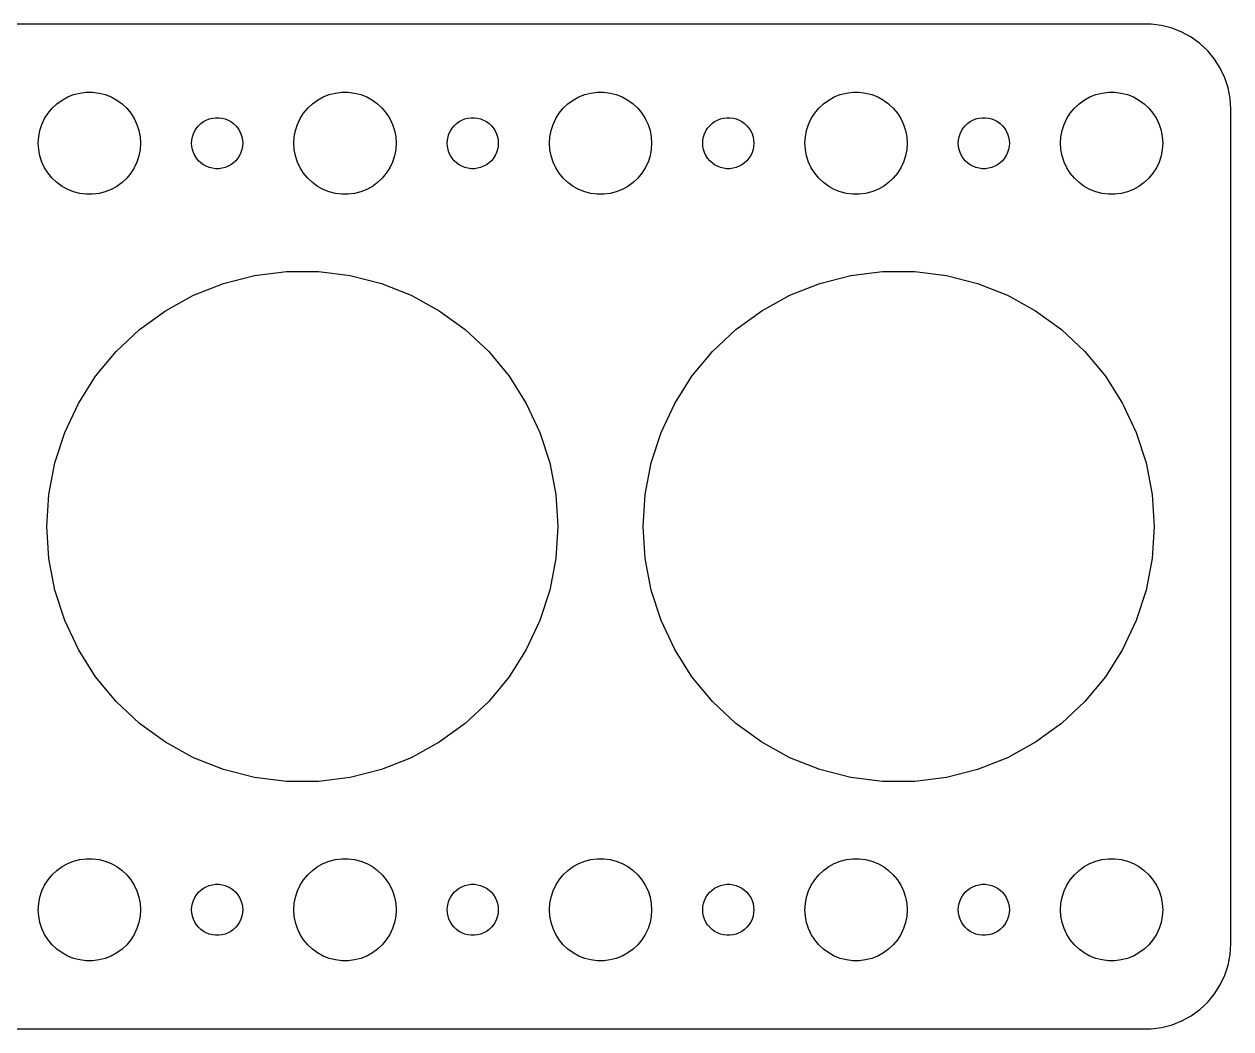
# Model space of a CAD drawing. Header units: metres. Extents: x -90 to 90, y 40 to 98.
# Drawn here: x 18.7 to 89.5, y 39.5 to 98.5 of the extents above; entities that cross this region are included whole.
import ezdxf

# ---------------------------------------------------------------- set-up
doc = ezdxf.new("R2010")
doc.units = ezdxf.units.M

msp = doc.modelspace()

# ---------------------------------------------------------------- linework, layer by layer
for p, q in [((84.8139, 98.4901), (-84.8139, 98.4901)), ((85.4369, 98.4114), (84.8139, 98.4901)), ((86.0451, 98.2553), (85.4369, 98.4114)), ((86.6289, 98.0241), (86.0451, 98.2553)), ((87.1791, 97.7216), (86.6289, 98.0241)), ((87.6871, 97.3526), (87.1791, 97.7216)), ((88.1448, 96.9227), (87.6871, 97.3526)), ((88.5451, 96.4389), (88.1448, 96.9227)), ((88.8815, 95.9088), (88.5451, 96.4389)), ((89.1489, 95.3406), (88.8815, 95.9088)), ((89.3429, 94.7434), (89.1489, 95.3406)), ((20.8925, 94.033), (21.2227, 94.2145)), ((21.2227, 94.2145), (21.5729, 94.3532)), ((21.5729, 94.3532), (21.9379, 94.4469)), ((21.9379, 94.4469), (22.3116, 94.4941)), ((22.3116, 94.4941), (22.6884, 94.4941)), ((22.6884, 94.4941), (23.0621, 94.4469)), ((23.0621, 94.4469), (23.427, 94.3532)), ((23.427, 94.3532), (23.7773, 94.2145)), ((23.7773, 94.2145), (24.1075, 94.033)), ((35.8925, 94.033), (36.2227, 94.2145)), ((36.2227, 94.2145), (36.5729, 94.3532)), ((36.5729, 94.3532), (36.9379, 94.4469)), ((36.9379, 94.4469), (37.3116, 94.4941)), ((37.3116, 94.4941), (37.6884, 94.4941)), ((37.6884, 94.4941), (38.0621, 94.4469)), ((38.0621, 94.4469), (38.427, 94.3532)), ((38.427, 94.3532), (38.7773, 94.2145)), ((38.7773, 94.2145), (39.1075, 94.033)), ((50.8925, 94.033), (51.2227, 94.2145)), ((51.2227, 94.2145), (51.5729, 94.3532)), ((51.5729, 94.3532), (51.9379, 94.4469)), ((51.9379, 94.4469), (52.3116, 94.4941)), ((52.3116, 94.4941), (52.6884, 94.4941)), ((52.6884, 94.4941), (53.0621, 94.4469)), ((53.0621, 94.4469), (53.427, 94.3532)), ((53.427, 94.3532), (53.7773, 94.2145)), ((53.7773, 94.2145), (54.1075, 94.033)), ((65.8925, 94.033), (66.2227, 94.2145)), ((66.2227, 94.2145), (66.573, 94.3532)), ((66.573, 94.3532), (66.9379, 94.4469)), ((66.9379, 94.4469), (67.3116, 94.4941)), ((67.3116, 94.4941), (67.6884, 94.4941)), ((67.6884, 94.4941), (68.0621, 94.4469)), ((68.0621, 94.4469), (68.427, 94.3532)), ((68.427, 94.3532), (68.7773, 94.2145)), ((68.7773, 94.2145), (69.1075, 94.033)), ((80.8925, 94.033), (81.2227, 94.2145)), ((81.2227, 94.2145), (81.573, 94.3532)), ((81.573, 94.3532), (81.9379, 94.4469)), ((81.9379, 94.4469), (82.3116, 94.4941)), ((82.3116, 94.4941), (82.6884, 94.4941)), ((82.6884, 94.4941), (83.0621, 94.4469)), ((83.0621, 94.4469), (83.427, 94.3532)), ((83.427, 94.3532), (83.7773, 94.2145)), ((83.7773, 94.2145), (84.1075, 94.033)), ((89.4606, 94.1267), (89.3429, 94.7434)), ((20.0729, 93.2634), (20.3131, 93.5536)), ((20.3131, 93.5536), (20.5877, 93.8115)), ((20.5877, 93.8115), (20.8925, 94.033)), ((24.1075, 94.033), (24.4123, 93.8115)), ((24.4123, 93.8115), (24.6869, 93.5536)), ((24.6869, 93.5536), (24.927, 93.2634)), ((35.0729, 93.2634), (35.3131, 93.5536)), ((35.3131, 93.5536), (35.5877, 93.8115)), ((35.5877, 93.8115), (35.8925, 94.033)), ((39.1075, 94.033), (39.4123, 93.8115)), ((39.4123, 93.8115), (39.6869, 93.5536)), ((39.6869, 93.5536), (39.927, 93.2634)), ((50.0729, 93.2634), (50.3131, 93.5536)), ((50.3131, 93.5536), (50.5877, 93.8115)), ((50.5877, 93.8115), (50.8925, 94.033)), ((54.1075, 94.033), (54.4123, 93.8115)), ((54.4123, 93.8115), (54.6869, 93.5536)), ((54.6869, 93.5536), (54.927, 93.2634)), ((65.073, 93.2634), (65.3131, 93.5536)), ((65.3131, 93.5536), (65.5877, 93.8115)), ((65.5877, 93.8115), (65.8925, 94.033)), ((69.1075, 94.033), (69.4123, 93.8115)), ((69.4123, 93.8115), (69.6869, 93.5536)), ((69.6869, 93.5536), (69.927, 93.2634)), ((80.073, 93.2634), (80.3131, 93.5536)), ((80.3131, 93.5536), (80.5877, 93.8115)), ((80.5877, 93.8115), (80.8925, 94.033)), ((84.1075, 94.033), (84.4123, 93.8115)), ((84.4123, 93.8115), (84.6869, 93.5536)), ((84.6869, 93.5536), (84.927, 93.2634)), ((89.5, 93.5), (89.4606, 94.1267)), ((89.5, 44.5), (89.5, 93.5)), ((19.7107, 92.6044), (19.8711, 92.9453)), ((19.8711, 92.9453), (20.0729, 93.2634)), ((24.927, 93.2634), (25.1289, 92.9453)), ((25.1289, 92.9453), (25.2893, 92.6044)), ((29.1963, 92.7665), (29.3613, 92.8572)), ((29.3613, 92.8572), (29.5365, 92.9266)), ((29.5365, 92.9266), (29.7189, 92.9734)), ((29.7189, 92.9734), (29.9058, 92.997)), ((29.9058, 92.997), (30.0942, 92.997)), ((30.0942, 92.997), (30.2811, 92.9734)), ((30.2811, 92.9734), (30.4635, 92.9266)), ((30.4635, 92.9266), (30.6387, 92.8572)), ((30.6387, 92.8572), (30.8037, 92.7665)), ((34.7107, 92.6044), (34.8711, 92.9453)), ((34.8711, 92.9453), (35.0729, 93.2634)), ((39.927, 93.2634), (40.1289, 92.9453)), ((40.1289, 92.9453), (40.2893, 92.6044)), ((44.1963, 92.7665), (44.3613, 92.8572)), ((44.3613, 92.8572), (44.5365, 92.9266)), ((44.5365, 92.9266), (44.7189, 92.9734)), ((44.7189, 92.9734), (44.9058, 92.997)), ((44.9058, 92.997), (45.0942, 92.997)), ((45.0942, 92.997), (45.2811, 92.9734)), ((45.2811, 92.9734), (45.4635, 92.9266)), ((45.4635, 92.9266), (45.6387, 92.8572)), ((45.6387, 92.8572), (45.8037, 92.7665)), ((49.7107, 92.6044), (49.8711, 92.9453)), ((49.8711, 92.9453), (50.0729, 93.2634)), ((54.927, 93.2634), (55.1289, 92.9453)), ((55.1289, 92.9453), (55.2893, 92.6044)), ((59.1963, 92.7665), (59.3613, 92.8572)), ((59.3613, 92.8572), (59.5365, 92.9266)), ((59.5365, 92.9266), (59.7189, 92.9734)), ((59.7189, 92.9734), (59.9058, 92.997)), ((59.9058, 92.997), (60.0942, 92.997)), ((60.0942, 92.997), (60.2811, 92.9734)), ((60.2811, 92.9734), (60.4635, 92.9266)), ((60.4635, 92.9266), (60.6387, 92.8572)), ((60.6387, 92.8572), (60.8037, 92.7665)), ((64.7107, 92.6044), (64.8711, 92.9453)), ((64.8711, 92.9453), (65.073, 93.2634)), ((69.927, 93.2634), (70.1289, 92.9453)), ((70.1289, 92.9453), (70.2893, 92.6044)), ((74.1963, 92.7665), (74.3613, 92.8572)), ((74.3613, 92.8572), (74.5365, 92.9266)), ((74.5365, 92.9266), (74.7189, 92.9734)), ((74.7189, 92.9734), (74.9058, 92.997)), ((74.9058, 92.997), (75.0942, 92.997)), ((75.0942, 92.997), (75.2811, 92.9734)), ((75.2811, 92.9734), (75.4635, 92.9266)), ((75.4635, 92.9266), (75.6387, 92.8572)), ((75.6387, 92.8572), (75.8037, 92.7665)), ((79.7107, 92.6044), (79.8711, 92.9453)), ((79.8711, 92.9453), (80.073, 93.2634)), ((84.927, 93.2634), (85.1289, 92.9453)), ((85.1289, 92.9453), (85.2893, 92.6044)), ((19.5237, 91.876), (19.5942, 92.2461)), ((19.5942, 92.2461), (19.7107, 92.6044)), ((25.2893, 92.6044), (25.4057, 92.2461)), ((25.4057, 92.2461), (25.4763, 91.876)), ((28.6053, 92.0522), (28.6855, 92.2226)), ((28.6855, 92.2226), (28.7865, 92.3817)), ((28.7865, 92.3817), (28.9065, 92.5268)), ((28.9065, 92.5268), (29.0439, 92.6558)), ((29.0439, 92.6558), (29.1963, 92.7665)), ((30.8037, 92.7665), (30.9561, 92.6558)), ((30.9561, 92.6558), (31.0934, 92.5268)), ((31.0934, 92.5268), (31.2135, 92.3817)), ((31.2135, 92.3817), (31.3145, 92.2226)), ((31.3145, 92.2226), (31.3947, 92.0522)), ((34.5237, 91.876), (34.5942, 92.2461)), ((34.5942, 92.2461), (34.7107, 92.6044)), ((40.2893, 92.6044), (40.4057, 92.2461)), ((40.4057, 92.2461), (40.4763, 91.876)), ((43.6053, 92.0522), (43.6855, 92.2226)), ((43.6855, 92.2226), (43.7865, 92.3817)), ((43.7865, 92.3817), (43.9065, 92.5268)), ((43.9065, 92.5268), (44.0439, 92.6558)), ((44.0439, 92.6558), (44.1963, 92.7665)), ((45.8037, 92.7665), (45.9561, 92.6558)), ((45.9561, 92.6558), (46.0934, 92.5268)), ((46.0934, 92.5268), (46.2135, 92.3817)), ((46.2135, 92.3817), (46.3145, 92.2226)), ((46.3145, 92.2226), (46.3947, 92.0522)), ((49.5237, 91.876), (49.5942, 92.2461)), ((49.5942, 92.2461), (49.7107, 92.6044)), ((55.2893, 92.6044), (55.4057, 92.2461)), ((55.4057, 92.2461), (55.4763, 91.876)), ((58.6053, 92.0522), (58.6855, 92.2226)), ((58.6855, 92.2226), (58.7865, 92.3817)), ((58.7865, 92.3817), (58.9065, 92.5268)), ((58.9065, 92.5268), (59.0439, 92.6558)), ((59.0439, 92.6558), (59.1963, 92.7665)), ((60.8037, 92.7665), (60.9561, 92.6558)), ((60.9561, 92.6558), (61.0934, 92.5268)), ((61.0934, 92.5268), (61.2135, 92.3817)), ((61.2135, 92.3817), (61.3145, 92.2226)), ((61.3145, 92.2226), (61.3947, 92.0522)), ((64.5237, 91.876), (64.5943, 92.2461)), ((64.5943, 92.2461), (64.7107, 92.6044)), ((70.2893, 92.6044), (70.4057, 92.2461)), ((70.4057, 92.2461), (70.4763, 91.876)), ((73.6053, 92.0522), (73.6855, 92.2226)), ((73.6855, 92.2226), (73.7865, 92.3817)), ((73.7865, 92.3817), (73.9065, 92.5268)), ((73.9065, 92.5268), (74.0439, 92.6558)), ((74.0439, 92.6558), (74.1963, 92.7665)), ((75.8037, 92.7665), (75.9561, 92.6558)), ((75.9561, 92.6558), (76.0934, 92.5268)), ((76.0934, 92.5268), (76.2135, 92.3817)), ((76.2135, 92.3817), (76.3145, 92.2226)), ((76.3145, 92.2226), (76.3947, 92.0522)), ((79.5237, 91.876), (79.5943, 92.2461)), ((79.5943, 92.2461), (79.7107, 92.6044)), ((85.2893, 92.6044), (85.4057, 92.2461)), ((85.4057, 92.2461), (85.4763, 91.876)), ((19.5, 91.5), (19.5237, 91.876)), ((19.5237, 91.124), (19.5, 91.5)), ((25.4763, 91.876), (25.5, 91.5)), ((25.5, 91.5), (25.4763, 91.124)), ((28.5, 91.5), (28.5118, 91.688)), ((28.5118, 91.312), (28.5, 91.5)), ((28.5118, 91.688), (28.5471, 91.873)), ((28.5471, 91.873), (28.6053, 92.0522)), ((31.3947, 92.0522), (31.4529, 91.873)), ((31.4529, 91.873), (31.4882, 91.688)), ((31.4882, 91.688), (31.5, 91.5)), ((31.5, 91.5), (31.4882, 91.312)), ((34.5, 91.5), (34.5237, 91.876)), ((34.5237, 91.124), (34.5, 91.5)), ((40.4763, 91.876), (40.5, 91.5)), ((40.5, 91.5), (40.4763, 91.124)), ((43.5, 91.5), (43.5118, 91.688)), ((43.5118, 91.312), (43.5, 91.5)), ((43.5118, 91.688), (43.5471, 91.873)), ((43.5471, 91.873), (43.6053, 92.0522)), ((46.3947, 92.0522), (46.4529, 91.873)), ((46.4529, 91.873), (46.4882, 91.688)), ((46.4882, 91.688), (46.5, 91.5)), ((46.5, 91.5), (46.4882, 91.312)), ((49.5, 91.5), (49.5237, 91.876)), ((49.5237, 91.124), (49.5, 91.5)), ((55.4763, 91.876), (55.5, 91.5)), ((55.5, 91.5), (55.4763, 91.124)), ((58.5, 91.5), (58.5118, 91.688)), ((58.5118, 91.312), (58.5, 91.5)), ((58.5118, 91.688), (58.5471, 91.873)), ((58.5471, 91.873), (58.6053, 92.0522)), ((61.3947, 92.0522), (61.4529, 91.873)), ((61.4529, 91.873), (61.4882, 91.688)), ((61.4882, 91.688), (61.5, 91.5)), ((61.5, 91.5), (61.4882, 91.312)), ((64.5, 91.5), (64.5237, 91.876)), ((64.5237, 91.124), (64.5, 91.5)), ((70.4763, 91.876), (70.5, 91.5)), ((70.5, 91.5), (70.4763, 91.124)), ((73.5, 91.5), (73.5118, 91.688)), ((73.5118, 91.312), (73.5, 91.5)), ((73.5118, 91.688), (73.5471, 91.873)), ((73.5471, 91.873), (73.6053, 92.0522)), ((76.3947, 92.0522), (76.4529, 91.873)), ((76.4529, 91.873), (76.4882, 91.688)), ((76.4882, 91.688), (76.5, 91.5)), ((76.5, 91.5), (76.4882, 91.312)), ((79.5, 91.5), (79.5237, 91.876)), ((79.5237, 91.124), (79.5, 91.5)), ((85.4763, 91.876), (85.5, 91.5)), ((85.5, 91.5), (85.4763, 91.124)), ((19.5942, 90.7539), (19.5237, 91.124)), ((19.7107, 90.3956), (19.5942, 90.7539)), ((25.4057, 90.7539), (25.2893, 90.3956)), ((25.4763, 91.124), (25.4057, 90.7539)), ((28.5471, 91.127), (28.5118, 91.312)), ((28.6053, 90.9478), (28.5471, 91.127)), ((28.6855, 90.7774), (28.6053, 90.9478)), ((28.7865, 90.6183), (28.6855, 90.7774)), ((31.3145, 90.7774), (31.2135, 90.6183)), ((31.3947, 90.9478), (31.3145, 90.7774)), ((31.4529, 91.127), (31.3947, 90.9478)), ((31.4882, 91.312), (31.4529, 91.127)), ((34.5942, 90.7539), (34.5237, 91.124)), ((34.7107, 90.3956), (34.5942, 90.7539)), ((40.4057, 90.7539), (40.2893, 90.3956)), ((40.4763, 91.124), (40.4057, 90.7539)), ((43.5471, 91.127), (43.5118, 91.312)), ((43.6053, 90.9478), (43.5471, 91.127)), ((43.6855, 90.7774), (43.6053, 90.9478)), ((43.7865, 90.6183), (43.6855, 90.7774)), ((46.3145, 90.7774), (46.2135, 90.6183)), ((46.3947, 90.9478), (46.3145, 90.7774)), ((46.4529, 91.127), (46.3947, 90.9478)), ((46.4882, 91.312), (46.4529, 91.127)), ((49.5942, 90.7539), (49.5237, 91.124)), ((49.7107, 90.3956), (49.5942, 90.7539)), ((55.4057, 90.7539), (55.2893, 90.3956)), ((55.4763, 91.124), (55.4057, 90.7539)), ((58.5471, 91.127), (58.5118, 91.312)), ((58.6053, 90.9478), (58.5471, 91.127)), ((58.6855, 90.7774), (58.6053, 90.9478)), ((58.7865, 90.6183), (58.6855, 90.7774)), ((61.3145, 90.7774), (61.2135, 90.6183)), ((61.3947, 90.9478), (61.3145, 90.7774)), ((61.4529, 91.127), (61.3947, 90.9478)), ((61.4882, 91.312), (61.4529, 91.127)), ((64.5943, 90.7539), (64.5237, 91.124)), ((64.7107, 90.3956), (64.5943, 90.7539)), ((70.4057, 90.7539), (70.2893, 90.3956)), ((70.4763, 91.124), (70.4057, 90.7539)), ((73.5471, 91.127), (73.5118, 91.312)), ((73.6053, 90.9478), (73.5471, 91.127)), ((73.6855, 90.7774), (73.6053, 90.9478)), ((73.7865, 90.6183), (73.6855, 90.7774)), ((76.3145, 90.7774), (76.2135, 90.6183)), ((76.3947, 90.9478), (76.3145, 90.7774)), ((76.4529, 91.127), (76.3947, 90.9478)), ((76.4882, 91.312), (76.4529, 91.127)), ((79.5943, 90.7539), (79.5237, 91.124)), ((79.7107, 90.3956), (79.5943, 90.7539)), ((85.4057, 90.7539), (85.2893, 90.3956)), ((85.4763, 91.124), (85.4057, 90.7539)), ((19.8711, 90.0547), (19.7107, 90.3956)), ((20.0729, 89.7366), (19.8711, 90.0547)), ((25.1289, 90.0547), (24.927, 89.7366)), ((25.2893, 90.3956), (25.1289, 90.0547)), ((28.9065, 90.4732), (28.7865, 90.6183)), ((29.0439, 90.3442), (28.9065, 90.4732)), ((29.1963, 90.2335), (29.0439, 90.3442)), ((29.3613, 90.1427), (29.1963, 90.2335)), ((29.5365, 90.0734), (29.3613, 90.1427)), ((29.7189, 90.0266), (29.5365, 90.0734)), ((29.9058, 90.003), (29.7189, 90.0266)), ((30.0942, 90.003), (29.9058, 90.003)), ((30.2811, 90.0266), (30.0942, 90.003)), ((30.4635, 90.0734), (30.2811, 90.0266)), ((30.6387, 90.1427), (30.4635, 90.0734)), ((30.8037, 90.2335), (30.6387, 90.1427)), ((30.9561, 90.3442), (30.8037, 90.2335)), ((31.0934, 90.4732), (30.9561, 90.3442)), ((31.2135, 90.6183), (31.0934, 90.4732)), ((34.8711, 90.0547), (34.7107, 90.3956)), ((35.0729, 89.7366), (34.8711, 90.0547)), ((40.1289, 90.0547), (39.927, 89.7366)), ((40.2893, 90.3956), (40.1289, 90.0547)), ((43.9065, 90.4732), (43.7865, 90.6183)), ((44.0439, 90.3442), (43.9065, 90.4732)), ((44.1963, 90.2335), (44.0439, 90.3442)), ((44.3613, 90.1427), (44.1963, 90.2335)), ((44.5365, 90.0734), (44.3613, 90.1427)), ((44.7189, 90.0266), (44.5365, 90.0734)), ((44.9058, 90.003), (44.7189, 90.0266)), ((45.0942, 90.003), (44.9058, 90.003)), ((45.2811, 90.0266), (45.0942, 90.003)), ((45.4635, 90.0734), (45.2811, 90.0266)), ((45.6387, 90.1427), (45.4635, 90.0734)), ((45.8037, 90.2335), (45.6387, 90.1427)), ((45.9561, 90.3442), (45.8037, 90.2335)), ((46.0934, 90.4732), (45.9561, 90.3442)), ((46.2135, 90.6183), (46.0934, 90.4732)), ((49.8711, 90.0547), (49.7107, 90.3956)), ((50.0729, 89.7366), (49.8711, 90.0547)), ((55.1289, 90.0547), (54.927, 89.7366)), ((55.2893, 90.3956), (55.1289, 90.0547)), ((58.9065, 90.4732), (58.7865, 90.6183)), ((59.0439, 90.3442), (58.9065, 90.4732)), ((59.1963, 90.2335), (59.0439, 90.3442)), ((59.3613, 90.1427), (59.1963, 90.2335)), ((59.5365, 90.0734), (59.3613, 90.1427)), ((59.7189, 90.0266), (59.5365, 90.0734)), ((59.9058, 90.003), (59.7189, 90.0266)), ((60.0942, 90.003), (59.9058, 90.003)), ((60.2811, 90.0266), (60.0942, 90.003)), ((60.4635, 90.0734), (60.2811, 90.0266)), ((60.6387, 90.1427), (60.4635, 90.0734)), ((60.8037, 90.2335), (60.6387, 90.1427)), ((60.9561, 90.3442), (60.8037, 90.2335)), ((61.0934, 90.4732), (60.9561, 90.3442)), ((61.2135, 90.6183), (61.0934, 90.4732)), ((64.8711, 90.0547), (64.7107, 90.3956)), ((65.073, 89.7366), (64.8711, 90.0547)), ((70.1289, 90.0547), (69.927, 89.7366)), ((70.2893, 90.3956), (70.1289, 90.0547)), ((73.9065, 90.4732), (73.7865, 90.6183)), ((74.0439, 90.3442), (73.9065, 90.4732)), ((74.1963, 90.2335), (74.0439, 90.3442)), ((74.3613, 90.1427), (74.1963, 90.2335)), ((74.5365, 90.0734), (74.3613, 90.1427)), ((74.7189, 90.0266), (74.5365, 90.0734)), ((74.9058, 90.003), (74.7189, 90.0266)), ((75.0942, 90.003), (74.9058, 90.003)), ((75.2811, 90.0266), (75.0942, 90.003)), ((75.4635, 90.0734), (75.2811, 90.0266)), ((75.6387, 90.1427), (75.4635, 90.0734)), ((75.8037, 90.2335), (75.6387, 90.1427)), ((75.9561, 90.3442), (75.8037, 90.2335)), ((76.0934, 90.4732), (75.9561, 90.3442)), ((76.2135, 90.6183), (76.0934, 90.4732)), ((79.8711, 90.0547), (79.7107, 90.3956)), ((80.073, 89.7366), (79.8711, 90.0547)), ((85.1289, 90.0547), (84.927, 89.7366)), ((85.2893, 90.3956), (85.1289, 90.0547)), ((20.3131, 89.4464), (20.0729, 89.7366)), ((20.5877, 89.1884), (20.3131, 89.4464)), ((24.6869, 89.4464), (24.4123, 89.1884)), ((24.927, 89.7366), (24.6869, 89.4464)), ((35.3131, 89.4464), (35.0729, 89.7366)), ((35.5877, 89.1884), (35.3131, 89.4464)), ((39.6869, 89.4464), (39.4123, 89.1884)), ((39.927, 89.7366), (39.6869, 89.4464)), ((50.3131, 89.4464), (50.0729, 89.7366)), ((50.5877, 89.1884), (50.3131, 89.4464)), ((54.6869, 89.4464), (54.4123, 89.1884)), ((54.927, 89.7366), (54.6869, 89.4464)), ((65.3131, 89.4464), (65.073, 89.7366)), ((65.5877, 89.1884), (65.3131, 89.4464)), ((69.6869, 89.4464), (69.4123, 89.1884)), ((69.927, 89.7366), (69.6869, 89.4464)), ((80.3131, 89.4464), (80.073, 89.7366)), ((80.5877, 89.1884), (80.3131, 89.4464)), ((84.6869, 89.4464), (84.4123, 89.1884)), ((84.927, 89.7366), (84.6869, 89.4464)), ((20.8925, 88.967), (20.5877, 89.1884)), ((21.2227, 88.7855), (20.8925, 88.967)), ((21.5729, 88.6468), (21.2227, 88.7855)), ((21.9379, 88.5531), (21.5729, 88.6468)), ((22.3116, 88.5059), (21.9379, 88.5531)), ((23.0621, 88.5531), (22.6884, 88.5059)), ((23.427, 88.6468), (23.0621, 88.5531)), ((23.7773, 88.7855), (23.427, 88.6468)), ((24.1075, 88.967), (23.7773, 88.7855)), ((24.4123, 89.1884), (24.1075, 88.967)), ((35.8925, 88.967), (35.5877, 89.1884)), ((36.2227, 88.7855), (35.8925, 88.967)), ((36.5729, 88.6468), (36.2227, 88.7855)), ((36.9379, 88.5531), (36.5729, 88.6468)), ((37.3116, 88.5059), (36.9379, 88.5531)), ((38.0621, 88.5531), (37.6884, 88.5059)), ((38.427, 88.6468), (38.0621, 88.5531)), ((38.7773, 88.7855), (38.427, 88.6468)), ((39.1075, 88.967), (38.7773, 88.7855)), ((39.4123, 89.1884), (39.1075, 88.967)), ((50.8925, 88.967), (50.5877, 89.1884)), ((51.2227, 88.7855), (50.8925, 88.967)), ((51.5729, 88.6468), (51.2227, 88.7855)), ((51.9379, 88.5531), (51.5729, 88.6468)), ((52.3116, 88.5059), (51.9379, 88.5531)), ((53.0621, 88.5531), (52.6884, 88.5059)), ((53.427, 88.6468), (53.0621, 88.5531)), ((53.7773, 88.7855), (53.427, 88.6468)), ((54.1075, 88.967), (53.7773, 88.7855)), ((54.4123, 89.1884), (54.1075, 88.967)), ((65.8925, 88.967), (65.5877, 89.1884)), ((66.2227, 88.7855), (65.8925, 88.967)), ((66.573, 88.6468), (66.2227, 88.7855)), ((66.9379, 88.5531), (66.573, 88.6468)), ((67.3116, 88.5059), (66.9379, 88.5531)), ((68.0621, 88.5531), (67.6884, 88.5059)), ((68.427, 88.6468), (68.0621, 88.5531)), ((68.7773, 88.7855), (68.427, 88.6468)), ((69.1075, 88.967), (68.7773, 88.7855)), ((69.4123, 89.1884), (69.1075, 88.967)), ((80.8925, 88.967), (80.5877, 89.1884)), ((81.2227, 88.7855), (80.8925, 88.967)), ((81.573, 88.6468), (81.2227, 88.7855)), ((81.9379, 88.5531), (81.573, 88.6468)), ((82.3116, 88.5059), (81.9379, 88.5531)), ((83.0621, 88.5531), (82.6884, 88.5059)), ((83.427, 88.6468), (83.0621, 88.5531)), ((83.7773, 88.7855), (83.427, 88.6468)), ((84.1075, 88.967), (83.7773, 88.7855)), ((84.4123, 89.1884), (84.1075, 88.967)), ((22.6884, 88.5059), (22.3116, 88.5059)), ((37.6884, 88.5059), (37.3116, 88.5059)), ((52.6884, 88.5059), (52.3116, 88.5059)), ((67.6884, 88.5059), (67.3116, 88.5059)), ((82.6884, 88.5059), (82.3116, 88.5059)), ((30.3647, 83.2658), (32.1893, 83.7343)), ((32.1893, 83.7343), (34.0581, 83.9704)), ((34.0581, 83.9704), (35.9418, 83.9704)), ((35.9418, 83.9704), (37.8107, 83.7343)), ((37.8107, 83.7343), (39.6353, 83.2658)), ((65.3647, 83.2658), (67.1893, 83.7343)), ((67.1893, 83.7343), (69.0581, 83.9704)), ((69.0581, 83.9704), (70.9418, 83.9704)), ((70.9418, 83.9704), (72.8107, 83.7343)), ((72.8107, 83.7343), (74.6353, 83.2658)), ((28.6133, 82.5724), (30.3647, 83.2658)), ((39.6353, 83.2658), (41.3867, 82.5724)), ((63.6133, 82.5724), (65.3647, 83.2658)), ((74.6353, 83.2658), (76.3867, 82.5724)), ((26.9626, 81.6649), (28.6133, 82.5724)), ((41.3867, 82.5724), (43.0374, 81.6649)), ((61.9626, 81.6649), (63.6133, 82.5724)), ((76.3867, 82.5724), (78.0374, 81.6649)), ((25.4386, 80.5577), (26.9626, 81.6649)), ((43.0374, 81.6649), (44.5614, 80.5577)), ((60.4386, 80.5577), (61.9626, 81.6649)), ((78.0374, 81.6649), (79.5614, 80.5577)), ((24.0655, 79.2682), (25.4386, 80.5577)), ((44.5614, 80.5577), (45.9345, 79.2682)), ((59.0655, 79.2682), (60.4386, 80.5577)), ((79.5614, 80.5577), (80.9345, 79.2682)), ((22.8647, 77.8168), (24.0655, 79.2682)), ((45.9345, 79.2682), (47.1353, 77.8168)), ((57.8647, 77.8168), (59.0655, 79.2682)), ((80.9345, 79.2682), (82.1353, 77.8168)), ((21.8554, 76.2263), (22.8647, 77.8168)), ((47.1353, 77.8168), (48.1446, 76.2263)), ((56.8554, 76.2263), (57.8647, 77.8168)), ((82.1353, 77.8168), (83.1446, 76.2263)), ((21.0533, 74.5219), (21.8554, 76.2263)), ((48.1446, 76.2263), (48.9466, 74.5219)), ((56.0533, 74.5219), (56.8554, 76.2263)), ((83.1446, 76.2263), (83.9466, 74.5219)), ((20.4713, 72.7303), (21.0533, 74.5219)), ((48.9466, 74.5219), (49.5287, 72.7303)), ((55.4713, 72.7303), (56.0533, 74.5219)), ((83.9466, 74.5219), (84.5287, 72.7303)), ((20.1183, 70.88), (20.4713, 72.7303)), ((49.5287, 72.7303), (49.8817, 70.88)), ((55.1183, 70.88), (55.4713, 72.7303)), ((84.5287, 72.7303), (84.8817, 70.88)), ((20, 69), (20.1183, 70.88)), ((49.8817, 70.88), (50, 69)), ((55, 69), (55.1183, 70.88)), ((84.8817, 70.88), (85, 69)), ((20.1183, 67.12), (20, 69)), ((50, 69), (49.8817, 67.12)), ((55.1183, 67.12), (55, 69)), ((85, 69), (84.8817, 67.12)), ((20.4713, 65.2697), (20.1183, 67.12)), ((49.8817, 67.12), (49.5287, 65.2697)), ((55.4713, 65.2697), (55.1183, 67.12)), ((84.8817, 67.12), (84.5287, 65.2697)), ((21.0533, 63.4781), (20.4713, 65.2697)), ((49.5287, 65.2697), (48.9466, 63.4781)), ((56.0533, 63.4781), (55.4713, 65.2697)), ((84.5287, 65.2697), (83.9466, 63.4781)), ((21.8554, 61.7737), (21.0533, 63.4781)), ((48.9466, 63.4781), (48.1446, 61.7737)), ((56.8554, 61.7737), (56.0533, 63.4781)), ((83.9466, 63.4781), (83.1446, 61.7737)), ((22.8647, 60.1832), (21.8554, 61.7737)), ((48.1446, 61.7737), (47.1353, 60.1832)), ((57.8647, 60.1832), (56.8554, 61.7737)), ((83.1446, 61.7737), (82.1353, 60.1832)), ((24.0655, 58.7318), (22.8647, 60.1832)), ((47.1353, 60.1832), (45.9345, 58.7318)), ((59.0655, 58.7318), (57.8647, 60.1832)), ((82.1353, 60.1832), (80.9345, 58.7318)), ((25.4386, 57.4423), (24.0655, 58.7318)), ((45.9345, 58.7318), (44.5614, 57.4423)), ((60.4386, 57.4423), (59.0655, 58.7318)), ((80.9345, 58.7318), (79.5614, 57.4423)), ((26.9626, 56.3351), (25.4386, 57.4423)), ((44.5614, 57.4423), (43.0374, 56.3351)), ((61.9626, 56.3351), (60.4386, 57.4423)), ((79.5614, 57.4423), (78.0374, 56.3351)), ((28.6133, 55.4276), (26.9626, 56.3351)), ((43.0374, 56.3351), (41.3867, 55.4276)), ((63.6133, 55.4276), (61.9626, 56.3351)), ((78.0374, 56.3351), (76.3867, 55.4276)), ((30.3647, 54.7342), (28.6133, 55.4276)), ((41.3867, 55.4276), (39.6353, 54.7342)), ((65.3647, 54.7342), (63.6133, 55.4276)), ((76.3867, 55.4276), (74.6353, 54.7342)), ((32.1893, 54.2657), (30.3647, 54.7342)), ((39.6353, 54.7342), (37.8107, 54.2657)), ((67.1893, 54.2657), (65.3647, 54.7342)), ((74.6353, 54.7342), (72.8107, 54.2657)), ((34.0581, 54.0296), (32.1893, 54.2657)), ((35.9418, 54.0296), (34.0581, 54.0296)), ((37.8107, 54.2657), (35.9418, 54.0296)), ((69.0581, 54.0296), (67.1893, 54.2657)), ((70.9418, 54.0296), (69.0581, 54.0296)), ((72.8107, 54.2657), (70.9418, 54.0296)), ((20.5877, 48.8116), (20.8925, 49.033)), ((20.8925, 49.033), (21.2227, 49.2145)), ((21.2227, 49.2145), (21.5729, 49.3532)), ((21.5729, 49.3532), (21.9379, 49.4469)), ((21.9379, 49.4469), (22.3116, 49.4941)), ((22.3116, 49.4941), (22.6884, 49.4941)), ((22.6884, 49.4941), (23.0621, 49.4469)), ((23.0621, 49.4469), (23.427, 49.3532)), ((23.427, 49.3532), (23.7773, 49.2145)), ((23.7773, 49.2145), (24.1075, 49.033)), ((24.1075, 49.033), (24.4123, 48.8116)), ((35.5877, 48.8116), (35.8925, 49.033)), ((35.8925, 49.033), (36.2227, 49.2145)), ((36.2227, 49.2145), (36.5729, 49.3532)), ((36.5729, 49.3532), (36.9379, 49.4469)), ((36.9379, 49.4469), (37.3116, 49.4941)), ((37.3116, 49.4941), (37.6884, 49.4941)), ((37.6884, 49.4941), (38.0621, 49.4469)), ((38.0621, 49.4469), (38.427, 49.3532)), ((38.427, 49.3532), (38.7773, 49.2145)), ((38.7773, 49.2145), (39.1075, 49.033)), ((39.1075, 49.033), (39.4123, 48.8116)), ((50.5877, 48.8116), (50.8925, 49.033)), ((50.8925, 49.033), (51.2227, 49.2145)), ((51.2227, 49.2145), (51.5729, 49.3532)), ((51.5729, 49.3532), (51.9379, 49.4469)), ((51.9379, 49.4469), (52.3116, 49.4941)), ((52.3116, 49.4941), (52.6884, 49.4941)), ((52.6884, 49.4941), (53.0621, 49.4469)), ((53.0621, 49.4469), (53.427, 49.3532)), ((53.427, 49.3532), (53.7773, 49.2145)), ((53.7773, 49.2145), (54.1075, 49.033)), ((54.1075, 49.033), (54.4123, 48.8116)), ((65.5877, 48.8116), (65.8925, 49.033)), ((65.8925, 49.033), (66.2227, 49.2145)), ((66.2227, 49.2145), (66.573, 49.3532)), ((66.573, 49.3532), (66.9379, 49.4469)), ((66.9379, 49.4469), (67.3116, 49.4941)), ((67.3116, 49.4941), (67.6884, 49.4941)), ((67.6884, 49.4941), (68.0621, 49.4469)), ((68.0621, 49.4469), (68.427, 49.3532)), ((68.427, 49.3532), (68.7773, 49.2145)), ((68.7773, 49.2145), (69.1075, 49.033)), ((69.1075, 49.033), (69.4123, 48.8116)), ((80.5877, 48.8116), (80.8925, 49.033)), ((80.8925, 49.033), (81.2227, 49.2145)), ((81.2227, 49.2145), (81.573, 49.3532)), ((81.573, 49.3532), (81.9379, 49.4469)), ((81.9379, 49.4469), (82.3116, 49.4941)), ((82.3116, 49.4941), (82.6884, 49.4941)), ((82.6884, 49.4941), (83.0621, 49.4469)), ((83.0621, 49.4469), (83.427, 49.3532)), ((83.427, 49.3532), (83.7773, 49.2145)), ((83.7773, 49.2145), (84.1075, 49.033)), ((84.1075, 49.033), (84.4123, 48.8116)), ((19.8711, 47.9453), (20.0729, 48.2634)), ((20.0729, 48.2634), (20.3131, 48.5536)), ((20.3131, 48.5536), (20.5877, 48.8116)), ((24.4123, 48.8116), (24.6869, 48.5536)), ((24.6869, 48.5536), (24.927, 48.2634)), ((24.927, 48.2634), (25.1289, 47.9453)), ((34.8711, 47.9453), (35.0729, 48.2634)), ((35.0729, 48.2634), (35.3131, 48.5536)), ((35.3131, 48.5536), (35.5877, 48.8116)), ((39.4123, 48.8116), (39.6869, 48.5536)), ((39.6869, 48.5536), (39.927, 48.2634)), ((39.927, 48.2634), (40.1289, 47.9453)), ((49.8711, 47.9453), (50.0729, 48.2634)), ((50.0729, 48.2634), (50.3131, 48.5536)), ((50.3131, 48.5536), (50.5877, 48.8116)), ((54.4123, 48.8116), (54.6869, 48.5536)), ((54.6869, 48.5536), (54.927, 48.2634)), ((54.927, 48.2634), (55.1289, 47.9453)), ((64.8711, 47.9453), (65.073, 48.2634)), ((65.073, 48.2634), (65.3131, 48.5536)), ((65.3131, 48.5536), (65.5877, 48.8116)), ((69.4123, 48.8116), (69.6869, 48.5536)), ((69.6869, 48.5536), (69.927, 48.2634)), ((69.927, 48.2634), (70.1289, 47.9453)), ((79.8711, 47.9453), (80.073, 48.2634)), ((80.073, 48.2634), (80.3131, 48.5536)), ((80.3131, 48.5536), (80.5877, 48.8116)), ((84.4123, 48.8116), (84.6869, 48.5536)), ((84.6869, 48.5536), (84.927, 48.2634)), ((84.927, 48.2634), (85.1289, 47.9453)), ((19.5942, 47.2461), (19.7107, 47.6044)), ((19.7107, 47.6044), (19.8711, 47.9453)), ((25.1289, 47.9453), (25.2893, 47.6044)), ((25.2893, 47.6044), (25.4057, 47.2461)), ((28.7865, 47.3817), (28.9065, 47.5268)), ((28.9065, 47.5268), (29.0439, 47.6558)), ((29.0439, 47.6558), (29.1963, 47.7665)), ((29.1963, 47.7665), (29.3613, 47.8573)), ((29.3613, 47.8573), (29.5365, 47.9266)), ((29.5365, 47.9266), (29.7189, 47.9734)), ((29.7189, 47.9734), (29.9058, 47.997)), ((29.9058, 47.997), (30.0942, 47.997)), ((30.0942, 47.997), (30.2811, 47.9734)), ((30.2811, 47.9734), (30.4635, 47.9266)), ((30.4635, 47.9266), (30.6387, 47.8573)), ((30.6387, 47.8573), (30.8037, 47.7665)), ((30.8037, 47.7665), (30.9561, 47.6558)), ((30.9561, 47.6558), (31.0934, 47.5268)), ((31.0934, 47.5268), (31.2135, 47.3817)), ((34.5942, 47.2461), (34.7107, 47.6044)), ((34.7107, 47.6044), (34.8711, 47.9453)), ((40.1289, 47.9453), (40.2893, 47.6044)), ((40.2893, 47.6044), (40.4057, 47.2461)), ((43.7865, 47.3817), (43.9065, 47.5268)), ((43.9065, 47.5268), (44.0439, 47.6558)), ((44.0439, 47.6558), (44.1963, 47.7665)), ((44.1963, 47.7665), (44.3613, 47.8573)), ((44.3613, 47.8573), (44.5365, 47.9266)), ((44.5365, 47.9266), (44.7189, 47.9734)), ((44.7189, 47.9734), (44.9058, 47.997)), ((44.9058, 47.997), (45.0942, 47.997)), ((45.0942, 47.997), (45.2811, 47.9734)), ((45.2811, 47.9734), (45.4635, 47.9266)), ((45.4635, 47.9266), (45.6387, 47.8573)), ((45.6387, 47.8573), (45.8037, 47.7665)), ((45.8037, 47.7665), (45.9561, 47.6558)), ((45.9561, 47.6558), (46.0934, 47.5268)), ((46.0934, 47.5268), (46.2135, 47.3817)), ((49.5942, 47.2461), (49.7107, 47.6044)), ((49.7107, 47.6044), (49.8711, 47.9453)), ((55.1289, 47.9453), (55.2893, 47.6044)), ((55.2893, 47.6044), (55.4057, 47.2461)), ((58.7865, 47.3817), (58.9065, 47.5268)), ((58.9065, 47.5268), (59.0439, 47.6558)), ((59.0439, 47.6558), (59.1963, 47.7665)), ((59.1963, 47.7665), (59.3613, 47.8573)), ((59.3613, 47.8573), (59.5365, 47.9266)), ((59.5365, 47.9266), (59.7189, 47.9734)), ((59.7189, 47.9734), (59.9058, 47.997)), ((59.9058, 47.997), (60.0942, 47.997)), ((60.0942, 47.997), (60.2811, 47.9734)), ((60.2811, 47.9734), (60.4635, 47.9266)), ((60.4635, 47.9266), (60.6387, 47.8573)), ((60.6387, 47.8573), (60.8037, 47.7665)), ((60.8037, 47.7665), (60.9561, 47.6558)), ((60.9561, 47.6558), (61.0934, 47.5268)), ((61.0934, 47.5268), (61.2135, 47.3817)), ((64.5943, 47.2461), (64.7107, 47.6044)), ((64.7107, 47.6044), (64.8711, 47.9453)), ((70.1289, 47.9453), (70.2893, 47.6044)), ((70.2893, 47.6044), (70.4057, 47.2461)), ((73.7865, 47.3817), (73.9065, 47.5268)), ((73.9065, 47.5268), (74.0439, 47.6558)), ((74.0439, 47.6558), (74.1963, 47.7665)), ((74.1963, 47.7665), (74.3613, 47.8573)), ((74.3613, 47.8573), (74.5365, 47.9266)), ((74.5365, 47.9266), (74.7189, 47.9734)), ((74.7189, 47.9734), (74.9058, 47.997)), ((74.9058, 47.997), (75.0942, 47.997)), ((75.0942, 47.997), (75.2811, 47.9734)), ((75.2811, 47.9734), (75.4635, 47.9266)), ((75.4635, 47.9266), (75.6387, 47.8573)), ((75.6387, 47.8573), (75.8037, 47.7665)), ((75.8037, 47.7665), (75.9561, 47.6558)), ((75.9561, 47.6558), (76.0934, 47.5268)), ((76.0934, 47.5268), (76.2135, 47.3817)), ((79.5943, 47.2461), (79.7107, 47.6044)), ((79.7107, 47.6044), (79.8711, 47.9453)), ((85.1289, 47.9453), (85.2893, 47.6044)), ((85.2893, 47.6044), (85.4057, 47.2461)), ((19.5, 46.5), (19.5237, 46.876)), ((19.5237, 46.876), (19.5942, 47.2461)), ((25.4057, 47.2461), (25.4763, 46.876)), ((25.4763, 46.876), (25.5, 46.5)), ((28.5118, 46.688), (28.5471, 46.873)), ((28.5471, 46.873), (28.6053, 47.0522)), ((28.6053, 47.0522), (28.6855, 47.2226)), ((28.6855, 47.2226), (28.7865, 47.3817)), ((31.2135, 47.3817), (31.3145, 47.2226)), ((31.3145, 47.2226), (31.3947, 47.0522)), ((31.3947, 47.0522), (31.4529, 46.873)), ((31.4529, 46.873), (31.4882, 46.688)), ((34.5, 46.5), (34.5237, 46.876)), ((34.5237, 46.876), (34.5942, 47.2461)), ((40.4057, 47.2461), (40.4763, 46.876)), ((40.4763, 46.876), (40.5, 46.5)), ((43.5118, 46.688), (43.5471, 46.873)), ((43.5471, 46.873), (43.6053, 47.0522)), ((43.6053, 47.0522), (43.6855, 47.2226)), ((43.6855, 47.2226), (43.7865, 47.3817)), ((46.2135, 47.3817), (46.3145, 47.2226)), ((46.3145, 47.2226), (46.3947, 47.0522)), ((46.3947, 47.0522), (46.4529, 46.873)), ((46.4529, 46.873), (46.4882, 46.688)), ((49.5, 46.5), (49.5237, 46.876)), ((49.5237, 46.876), (49.5942, 47.2461)), ((55.4057, 47.2461), (55.4763, 46.876)), ((55.4763, 46.876), (55.5, 46.5)), ((58.5118, 46.688), (58.5471, 46.873)), ((58.5471, 46.873), (58.6053, 47.0522)), ((58.6053, 47.0522), (58.6855, 47.2226)), ((58.6855, 47.2226), (58.7865, 47.3817)), ((61.2135, 47.3817), (61.3145, 47.2226)), ((61.3145, 47.2226), (61.3947, 47.0522)), ((61.3947, 47.0522), (61.4529, 46.873)), ((61.4529, 46.873), (61.4882, 46.688)), ((64.5, 46.5), (64.5237, 46.876)), ((64.5237, 46.876), (64.5943, 47.2461)), ((70.4057, 47.2461), (70.4763, 46.876)), ((70.4763, 46.876), (70.5, 46.5)), ((73.5118, 46.688), (73.5471, 46.873)), ((73.5471, 46.873), (73.6053, 47.0522)), ((73.6053, 47.0522), (73.6855, 47.2226)), ((73.6855, 47.2226), (73.7865, 47.3817)), ((76.2135, 47.3817), (76.3145, 47.2226)), ((76.3145, 47.2226), (76.3947, 47.0522)), ((76.3947, 47.0522), (76.4529, 46.873)), ((76.4529, 46.873), (76.4882, 46.688)), ((79.5, 46.5), (79.5237, 46.876)), ((79.5237, 46.876), (79.5943, 47.2461)), ((85.4057, 47.2461), (85.4763, 46.876)), ((85.4763, 46.876), (85.5, 46.5)), ((19.5237, 46.124), (19.5, 46.5)), ((19.5942, 45.7539), (19.5237, 46.124)), ((25.4763, 46.124), (25.4057, 45.7539)), ((25.5, 46.5), (25.4763, 46.124)), ((28.5, 46.5), (28.5118, 46.688)), ((28.5118, 46.312), (28.5, 46.5)), ((28.5471, 46.127), (28.5118, 46.312)), ((28.6053, 45.9478), (28.5471, 46.127)), ((31.4529, 46.127), (31.3947, 45.9478)), ((31.4882, 46.312), (31.4529, 46.127)), ((31.4882, 46.688), (31.5, 46.5)), ((31.5, 46.5), (31.4882, 46.312)), ((34.5237, 46.124), (34.5, 46.5)), ((34.5942, 45.7539), (34.5237, 46.124)), ((40.4763, 46.124), (40.4057, 45.7539)), ((40.5, 46.5), (40.4763, 46.124)), ((43.5, 46.5), (43.5118, 46.688)), ((43.5118, 46.312), (43.5, 46.5)), ((43.5471, 46.127), (43.5118, 46.312)), ((43.6053, 45.9478), (43.5471, 46.127)), ((46.4529, 46.127), (46.3947, 45.9478)), ((46.4882, 46.312), (46.4529, 46.127)), ((46.4882, 46.688), (46.5, 46.5)), ((46.5, 46.5), (46.4882, 46.312)), ((49.5237, 46.124), (49.5, 46.5)), ((49.5942, 45.7539), (49.5237, 46.124)), ((55.4763, 46.124), (55.4057, 45.7539)), ((55.5, 46.5), (55.4763, 46.124)), ((58.5, 46.5), (58.5118, 46.688)), ((58.5118, 46.312), (58.5, 46.5)), ((58.5471, 46.127), (58.5118, 46.312)), ((58.6053, 45.9478), (58.5471, 46.127)), ((61.4529, 46.127), (61.3947, 45.9478)), ((61.4882, 46.312), (61.4529, 46.127)), ((61.4882, 46.688), (61.5, 46.5)), ((61.5, 46.5), (61.4882, 46.312)), ((64.5237, 46.124), (64.5, 46.5)), ((64.5943, 45.7539), (64.5237, 46.124)), ((70.4763, 46.124), (70.4057, 45.7539)), ((70.5, 46.5), (70.4763, 46.124)), ((73.5, 46.5), (73.5118, 46.688)), ((73.5118, 46.312), (73.5, 46.5)), ((73.5471, 46.127), (73.5118, 46.312)), ((73.6053, 45.9478), (73.5471, 46.127)), ((76.4529, 46.127), (76.3947, 45.9478)), ((76.4882, 46.312), (76.4529, 46.127)), ((76.4882, 46.688), (76.5, 46.5)), ((76.5, 46.5), (76.4882, 46.312)), ((79.5237, 46.124), (79.5, 46.5)), ((79.5943, 45.7539), (79.5237, 46.124)), ((85.4763, 46.124), (85.4057, 45.7539)), ((85.5, 46.5), (85.4763, 46.124)), ((19.7107, 45.3956), (19.5942, 45.7539)), ((19.8711, 45.0547), (19.7107, 45.3956)), ((25.2893, 45.3956), (25.1289, 45.0547)), ((25.4057, 45.7539), (25.2893, 45.3956)), ((28.6855, 45.7774), (28.6053, 45.9478)), ((28.7865, 45.6183), (28.6855, 45.7774)), ((28.9065, 45.4732), (28.7865, 45.6183)), ((29.0439, 45.3442), (28.9065, 45.4732)), ((29.1963, 45.2335), (29.0439, 45.3442)), ((30.9561, 45.3442), (30.8037, 45.2335)), ((31.0934, 45.4732), (30.9561, 45.3442)), ((31.2135, 45.6183), (31.0934, 45.4732)), ((31.3145, 45.7774), (31.2135, 45.6183)), ((31.3947, 45.9478), (31.3145, 45.7774)), ((34.7107, 45.3956), (34.5942, 45.7539)), ((34.8711, 45.0547), (34.7107, 45.3956)), ((40.2893, 45.3956), (40.1289, 45.0547)), ((40.4057, 45.7539), (40.2893, 45.3956)), ((43.6855, 45.7774), (43.6053, 45.9478)), ((43.7865, 45.6183), (43.6855, 45.7774)), ((43.9065, 45.4732), (43.7865, 45.6183)), ((44.0439, 45.3442), (43.9065, 45.4732)), ((44.1963, 45.2335), (44.0439, 45.3442)), ((45.9561, 45.3442), (45.8037, 45.2335)), ((46.0934, 45.4732), (45.9561, 45.3442)), ((46.2135, 45.6183), (46.0934, 45.4732)), ((46.3145, 45.7774), (46.2135, 45.6183)), ((46.3947, 45.9478), (46.3145, 45.7774)), ((49.7107, 45.3956), (49.5942, 45.7539)), ((49.8711, 45.0547), (49.7107, 45.3956)), ((55.2893, 45.3956), (55.1289, 45.0547)), ((55.4057, 45.7539), (55.2893, 45.3956)), ((58.6855, 45.7774), (58.6053, 45.9478)), ((58.7865, 45.6183), (58.6855, 45.7774)), ((58.9065, 45.4732), (58.7865, 45.6183)), ((59.0439, 45.3442), (58.9065, 45.4732)), ((59.1963, 45.2335), (59.0439, 45.3442)), ((60.9561, 45.3442), (60.8037, 45.2335)), ((61.0934, 45.4732), (60.9561, 45.3442)), ((61.2135, 45.6183), (61.0934, 45.4732)), ((61.3145, 45.7774), (61.2135, 45.6183)), ((61.3947, 45.9478), (61.3145, 45.7774)), ((64.7107, 45.3956), (64.5943, 45.7539)), ((64.8711, 45.0547), (64.7107, 45.3956)), ((70.2893, 45.3956), (70.1289, 45.0547)), ((70.4057, 45.7539), (70.2893, 45.3956)), ((73.6855, 45.7774), (73.6053, 45.9478)), ((73.7865, 45.6183), (73.6855, 45.7774)), ((73.9065, 45.4732), (73.7865, 45.6183)), ((74.0439, 45.3442), (73.9065, 45.4732)), ((74.1963, 45.2335), (74.0439, 45.3442)), ((75.9561, 45.3442), (75.8037, 45.2335)), ((76.0934, 45.4732), (75.9561, 45.3442)), ((76.2135, 45.6183), (76.0934, 45.4732)), ((76.3145, 45.7774), (76.2135, 45.6183)), ((76.3947, 45.9478), (76.3145, 45.7774)), ((79.7107, 45.3956), (79.5943, 45.7539)), ((79.8711, 45.0547), (79.7107, 45.3956)), ((85.2893, 45.3956), (85.1289, 45.0547)), ((85.4057, 45.7539), (85.2893, 45.3956)), ((20.0729, 44.7366), (19.8711, 45.0547)), ((20.3131, 44.4464), (20.0729, 44.7366)), ((24.927, 44.7366), (24.6869, 44.4464)), ((25.1289, 45.0547), (24.927, 44.7366)), ((29.3613, 45.1428), (29.1963, 45.2335)), ((29.5365, 45.0734), (29.3613, 45.1428)), ((29.7189, 45.0266), (29.5365, 45.0734)), ((29.9058, 45.003), (29.7189, 45.0266)), ((30.0942, 45.003), (29.9058, 45.003)), ((30.2811, 45.0266), (30.0942, 45.003)), ((30.4635, 45.0734), (30.2811, 45.0266)), ((30.6387, 45.1428), (30.4635, 45.0734)), ((30.8037, 45.2335), (30.6387, 45.1428)), ((35.0729, 44.7366), (34.8711, 45.0547)), ((35.3131, 44.4464), (35.0729, 44.7366)), ((39.927, 44.7366), (39.6869, 44.4464)), ((40.1289, 45.0547), (39.927, 44.7366)), ((44.3613, 45.1428), (44.1963, 45.2335)), ((44.5365, 45.0734), (44.3613, 45.1428)), ((44.7189, 45.0266), (44.5365, 45.0734)), ((44.9058, 45.003), (44.7189, 45.0266)), ((45.0942, 45.003), (44.9058, 45.003)), ((45.2811, 45.0266), (45.0942, 45.003)), ((45.4635, 45.0734), (45.2811, 45.0266)), ((45.6387, 45.1428), (45.4635, 45.0734)), ((45.8037, 45.2335), (45.6387, 45.1428)), ((50.0729, 44.7366), (49.8711, 45.0547)), ((50.3131, 44.4464), (50.0729, 44.7366)), ((54.927, 44.7366), (54.6869, 44.4464)), ((55.1289, 45.0547), (54.927, 44.7366)), ((59.3613, 45.1428), (59.1963, 45.2335)), ((59.5365, 45.0734), (59.3613, 45.1428)), ((59.7189, 45.0266), (59.5365, 45.0734)), ((59.9058, 45.003), (59.7189, 45.0266)), ((60.0942, 45.003), (59.9058, 45.003)), ((60.2811, 45.0266), (60.0942, 45.003)), ((60.4635, 45.0734), (60.2811, 45.0266)), ((60.6387, 45.1428), (60.4635, 45.0734)), ((60.8037, 45.2335), (60.6387, 45.1428)), ((65.073, 44.7366), (64.8711, 45.0547)), ((65.3131, 44.4464), (65.073, 44.7366)), ((69.927, 44.7366), (69.6869, 44.4464)), ((70.1289, 45.0547), (69.927, 44.7366)), ((74.3613, 45.1428), (74.1963, 45.2335)), ((74.5365, 45.0734), (74.3613, 45.1428)), ((74.7189, 45.0266), (74.5365, 45.0734)), ((74.9058, 45.003), (74.7189, 45.0266)), ((75.0942, 45.003), (74.9058, 45.003)), ((75.2811, 45.0266), (75.0942, 45.003)), ((75.4635, 45.0734), (75.2811, 45.0266)), ((75.6387, 45.1428), (75.4635, 45.0734)), ((75.8037, 45.2335), (75.6387, 45.1428)), ((80.073, 44.7366), (79.8711, 45.0547)), ((80.3131, 44.4464), (80.073, 44.7366)), ((84.927, 44.7366), (84.6869, 44.4464)), ((85.1289, 45.0547), (84.927, 44.7366)), ((20.5877, 44.1885), (20.3131, 44.4464)), ((20.8925, 43.967), (20.5877, 44.1885)), ((21.2227, 43.7855), (20.8925, 43.967)), ((24.1075, 43.967), (23.7773, 43.7855)), ((24.4123, 44.1885), (24.1075, 43.967)), ((24.6869, 44.4464), (24.4123, 44.1885)), ((35.5877, 44.1885), (35.3131, 44.4464)), ((35.8925, 43.967), (35.5877, 44.1885)), ((36.2227, 43.7855), (35.8925, 43.967)), ((39.1075, 43.967), (38.7773, 43.7855)), ((39.4123, 44.1885), (39.1075, 43.967)), ((39.6869, 44.4464), (39.4123, 44.1885)), ((50.5877, 44.1885), (50.3131, 44.4464)), ((50.8925, 43.967), (50.5877, 44.1885)), ((51.2227, 43.7855), (50.8925, 43.967)), ((54.1075, 43.967), (53.7773, 43.7855)), ((54.4123, 44.1885), (54.1075, 43.967)), ((54.6869, 44.4464), (54.4123, 44.1885)), ((65.5877, 44.1885), (65.3131, 44.4464)), ((65.8925, 43.967), (65.5877, 44.1885)), ((66.2227, 43.7855), (65.8925, 43.967)), ((69.1075, 43.967), (68.7773, 43.7855)), ((69.4123, 44.1885), (69.1075, 43.967)), ((69.6869, 44.4464), (69.4123, 44.1885)), ((80.5877, 44.1885), (80.3131, 44.4464)), ((80.8925, 43.967), (80.5877, 44.1885)), ((81.2227, 43.7855), (80.8925, 43.967)), ((84.1075, 43.967), (83.7773, 43.7855)), ((84.4123, 44.1885), (84.1075, 43.967)), ((84.6869, 44.4464), (84.4123, 44.1885)), ((89.4606, 43.8733), (89.5, 44.5)), ((21.5729, 43.6468), (21.2227, 43.7855)), ((21.9379, 43.5531), (21.5729, 43.6468)), ((22.3116, 43.5059), (21.9379, 43.5531)), ((22.6884, 43.5059), (22.3116, 43.5059)), ((23.0621, 43.5531), (22.6884, 43.5059)), ((23.427, 43.6468), (23.0621, 43.5531)), ((23.7773, 43.7855), (23.427, 43.6468)), ((36.5729, 43.6468), (36.2227, 43.7855)), ((36.9379, 43.5531), (36.5729, 43.6468)), ((37.3116, 43.5059), (36.9379, 43.5531)), ((37.6884, 43.5059), (37.3116, 43.5059)), ((38.0621, 43.5531), (37.6884, 43.5059)), ((38.427, 43.6468), (38.0621, 43.5531)), ((38.7773, 43.7855), (38.427, 43.6468)), ((51.5729, 43.6468), (51.2227, 43.7855)), ((51.9379, 43.5531), (51.5729, 43.6468)), ((52.3116, 43.5059), (51.9379, 43.5531)), ((52.6884, 43.5059), (52.3116, 43.5059)), ((53.0621, 43.5531), (52.6884, 43.5059)), ((53.427, 43.6468), (53.0621, 43.5531)), ((53.7773, 43.7855), (53.427, 43.6468)), ((66.573, 43.6468), (66.2227, 43.7855)), ((66.9379, 43.5531), (66.573, 43.6468)), ((67.3116, 43.5059), (66.9379, 43.5531)), ((67.6884, 43.5059), (67.3116, 43.5059)), ((68.0621, 43.5531), (67.6884, 43.5059)), ((68.427, 43.6468), (68.0621, 43.5531)), ((68.7773, 43.7855), (68.427, 43.6468)), ((81.573, 43.6468), (81.2227, 43.7855)), ((81.9379, 43.5531), (81.573, 43.6468)), ((82.3116, 43.5059), (81.9379, 43.5531)), ((82.6884, 43.5059), (82.3116, 43.5059)), ((83.0621, 43.5531), (82.6884, 43.5059)), ((83.427, 43.6468), (83.0621, 43.5531)), ((83.7773, 43.7855), (83.427, 43.6468)), ((89.1489, 42.6594), (89.3429, 43.2566)), ((89.3429, 43.2566), (89.4606, 43.8733)), ((88.8815, 42.0912), (89.1489, 42.6594)), ((88.5451, 41.5611), (88.8815, 42.0912)), ((88.1448, 41.0773), (88.5451, 41.5611)), ((87.1791, 40.2784), (87.6871, 40.6474)), ((87.6871, 40.6474), (88.1448, 41.0773)), ((85.4369, 39.5886), (86.0451, 39.7447)), ((86.0451, 39.7447), (86.6289, 39.9759)), ((86.6289, 39.9759), (87.1791, 40.2784)), ((-84.8139, 39.5099), (84.8139, 39.5099)), ((84.8139, 39.5099), (85.4369, 39.5886))]:
    msp.add_line(p, q)

doc.saveas('drawing.dxf')
